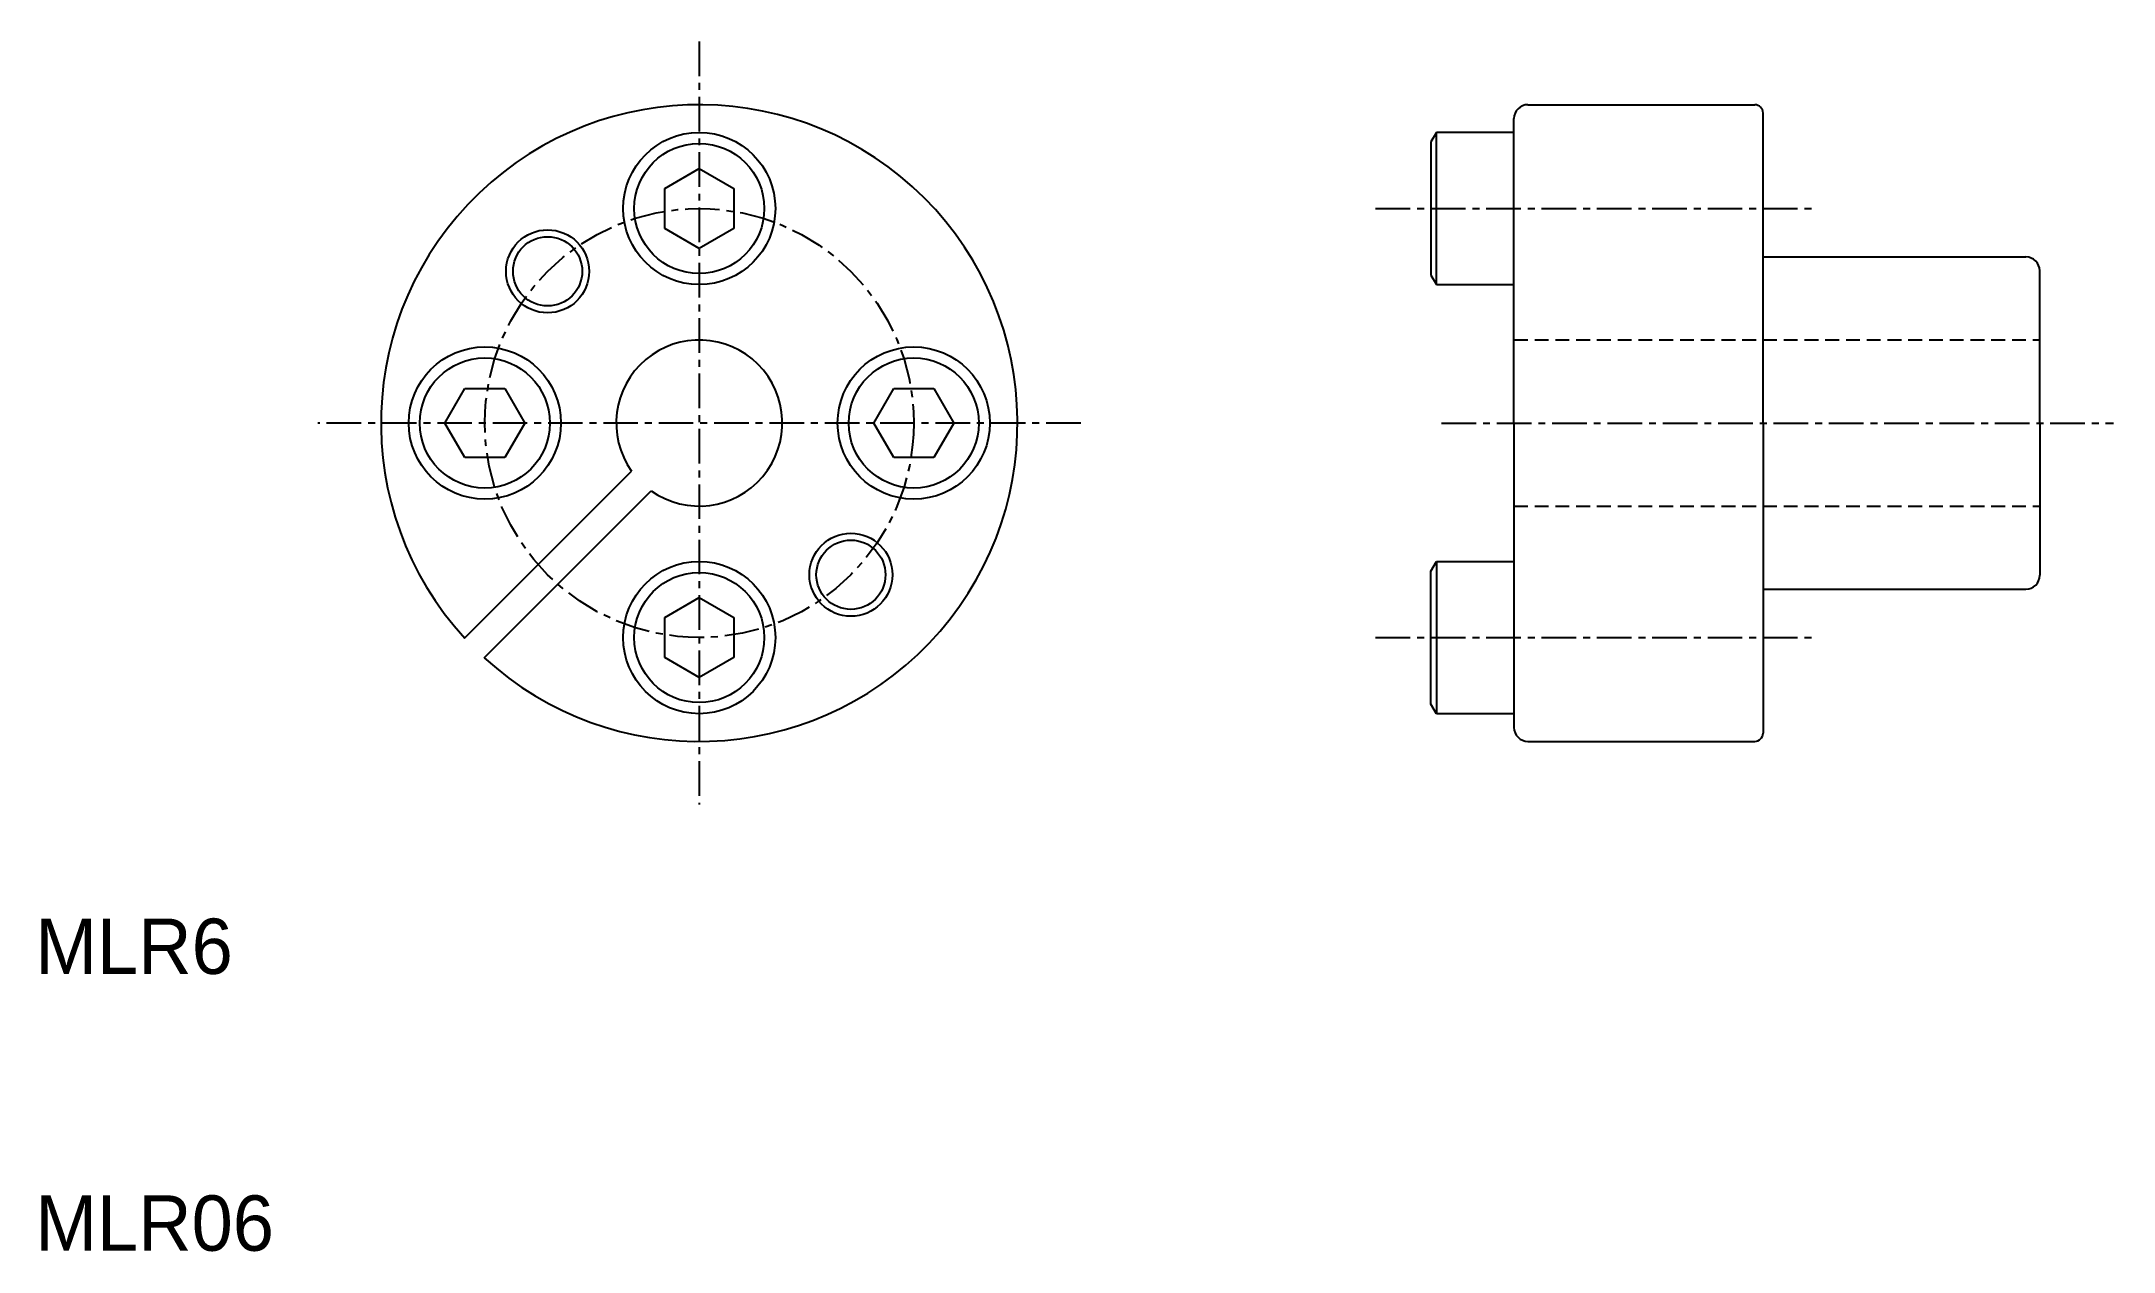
# Model space of a CAD drawing. Extents: x 10.2 to 85.1, y 10 to 53.7.
import ezdxf

# ---------------------------------------------------------------- set-up
doc = ezdxf.new("R2010")
doc.units = 0
doc.linetypes.add('CENTER', pattern=[2, 1.25, -0.25, 0.25, -0.25])
doc.linetypes.add('DASHED', pattern=[0.75, 0.5, -0.25])
doc.layers.get('0').update_dxf_attribs({"linetype": 'CONTINUOUS'})
doc.layers.add('CENTER', color=1, linetype='CENTER')

msp = doc.modelspace()

# ---------------------------------------------------------------- linework, layer by layer
at = {"color": 7, "linetype": 'CONTINUOUS'}
for p, q in [((63.931, 51.402), (72.131, 51.402)), ((72.431, 39.902), (72.431, 51.102)), ((60.631, 50.402), (60.431, 50.055)), ((60.631, 44.902), (60.631, 50.402)), ((63.431, 50.402), (60.631, 50.402)), ((63.431, 39.902), (63.431, 50.902)), ((63.431, 44.902), (63.431, 50.402)), ((60.431, 50.055), (60.431, 45.248)), ((32.741, 48.373), (33.991, 49.095)), ((33.991, 49.095), (35.241, 48.373)), ((32.741, 46.93), (32.741, 48.373)), ((35.241, 48.373), (35.241, 46.93)), ((33.991, 46.208), (32.741, 46.93)), ((35.241, 46.93), (33.991, 46.208)), ((72.431, 45.902), (81.931, 45.902)), ((60.431, 45.248), (60.631, 44.902)), ((82.431, 39.902), (82.431, 45.402)), ((60.631, 44.902), (63.431, 44.902)), ((24.798, 39.902), (25.519, 41.152)), ((25.519, 41.152), (26.963, 41.152)), ((26.963, 41.152), (27.684, 39.902)), ((40.298, 39.902), (41.019, 41.152)), ((41.019, 41.152), (42.463, 41.152)), ((42.463, 41.152), (43.184, 39.902)), ((25.519, 38.652), (24.798, 39.902)), ((27.684, 39.902), (26.963, 38.652)), ((41.019, 38.652), (40.298, 39.902)), ((43.184, 39.902), (42.463, 38.652)), ((63.431, 39.902), (63.431, 28.902)), ((72.431, 39.902), (72.431, 28.702)), ((82.431, 39.902), (82.431, 34.402)), ((26.963, 38.652), (25.519, 38.652)), ((42.463, 38.652), (41.019, 38.652)), ((25.513, 32.131), (31.546, 38.163)), ((26.221, 31.424), (32.253, 37.456)), ((60.431, 34.555), (60.631, 34.902)), ((60.431, 29.748), (60.431, 34.555)), ((60.631, 34.902), (60.631, 29.402)), ((60.631, 34.902), (63.431, 34.902)), ((63.431, 34.902), (63.431, 29.402)), ((72.431, 33.902), (81.931, 33.902)), ((32.741, 32.873), (33.991, 33.595)), ((33.991, 33.595), (35.241, 32.873)), ((32.741, 31.43), (32.741, 32.873)), ((35.241, 32.873), (35.241, 31.43)), ((33.991, 30.708), (32.741, 31.43)), ((35.241, 31.43), (33.991, 30.708)), ((60.631, 29.402), (60.431, 29.748)), ((63.431, 29.402), (60.631, 29.402)), ((63.931, 28.402), (72.131, 28.402))]:
    msp.add_line(p, q, dxfattribs=at)
at = {"color": 3, "linetype": 'DASHED'}
for p, q in [((63.431, 42.902), (82.431, 42.902)), ((63.431, 36.902), (82.431, 36.902))]:
    msp.add_line(p, q, dxfattribs=at)
at = {"color": 7, "linetype": 'CONTINUOUS'}
for centre, radius in [((33.991, 47.652), 2.75), ((33.991, 47.652), 2.35), ((28.511, 45.382), 1.25), ((26.241, 39.902), 2.75), ((26.241, 39.902), 2.35), ((41.741, 39.902), 2.75), ((41.741, 39.902), 2.35), ((39.471, 34.421), 1.25), ((33.991, 32.152), 2.75), ((33.991, 32.152), 2.35)]:
    msp.add_circle(centre, radius, dxfattribs=at)
at = {"color": 3, "linetype": 'CONTINUOUS'}
for centre in [(28.511, 45.382), (39.471, 34.421)]:
    msp.add_circle(centre, 1.5, dxfattribs=at)
at = {"color": 7, "linetype": 'CONTINUOUS'}
for centre, radius, start, end in [((33.991, 39.902), 11.5, 227.49191, 222.50809), ((63.931, 50.902), 0.5, 90, 180), ((72.131, 51.102), 0.3, 0, 90), ((81.931, 45.402), 0.5, 0, 90), ((33.991, 39.902), 3, 234.59407, 215.40593), ((81.931, 34.402), 0.5, 270, 0), ((63.931, 28.902), 0.5, 180, 270), ((72.131, 28.702), 0.3, 270, 0)]:
    msp.add_arc(centre, radius, start, end, dxfattribs=at)
at = {"layer": 'CENTER', "color": 1, "linetype": 'CENTER'}
for p, q in [((33.991, 53.687), (33.991, 26.116)), ((58.431, 47.652), (74.431, 47.652)), ((47.776, 39.902), (20.206, 39.902)), ((60.813, 39.902), (85.098, 39.902)), ((58.431, 32.152), (74.431, 32.152))]:
    msp.add_line(p, q, dxfattribs=at)
msp.add_circle((33.991, 39.902), 7.75, dxfattribs=at)

# ---------------------------------------------------------------- texts
at = {"color": 7, "linetype": 'CONTINUOUS'}
for s, p in [('MLR6', (10, 20)), ('MLR06', (10, 10))]:
    msp.add_text(s, height=2, dxfattribs=at).set_placement(p)

doc.saveas('drawing.dxf')
